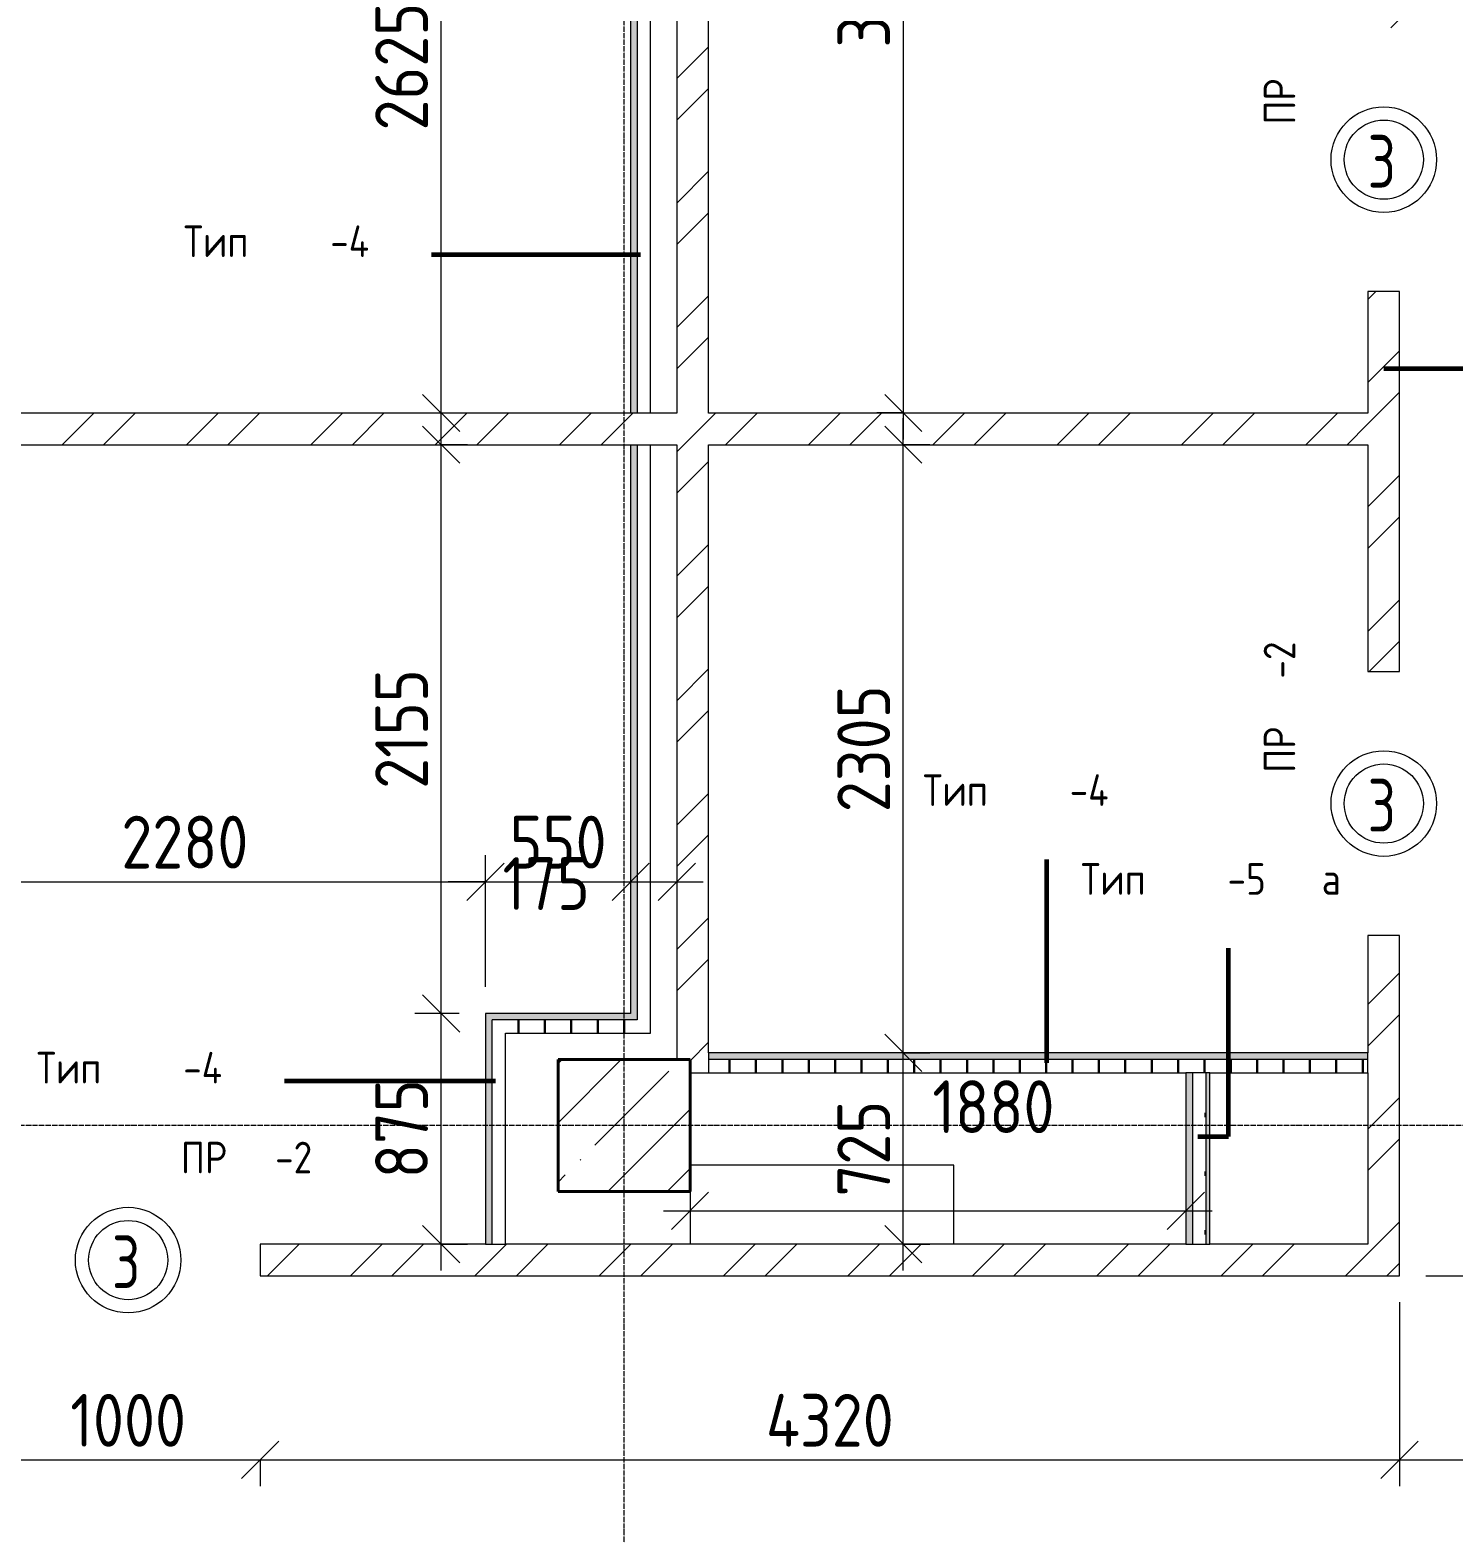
# Model space of a CAD drawing. Header units: millimetres. Extents: x -60946 to 138510, y -262288 to 24501.
# Drawn here: x -5452 to -54, y 1857 to 7556 of the extents above; entities that cross this region are included whole.
import ezdxf

# ---------------------------------------------------------------- set-up
doc = ezdxf.new("R2010")
doc.units = ezdxf.units.MM
doc.linetypes.add('ADSK_Линия сетки', pattern=[25, 20, -2.5, 0, -2.5])
for name, color, linetype, lineweight in [('0) 1 вып перегородка', 7, 'Continuous', 60), ('2)Тип-5', 1, 'Continuous', 60), ('Марки', 7, 'Continuous', 20), ('Марки дверей', 7, 'Continuous', 20), ('Несущие колонны', 7, 'Continuous', 18), ('Оси', 7, 'Continuous', 9), ('Перекрытие', 7, 'Continuous', 18), ('Размеры', 7, 'Continuous', 9), ('Стены внутренние', 7, 'Continuous', 18), ('Стены штриховка', 7, 'Continuous', 9)]:
    doc.layers.add(name, color=color, linetype=linetype, lineweight=lineweight)
doc.layers.add('2)Тип-4', color=7, linetype='Continuous', lineweight=30, true_color=0x0080c0)
doc.styles.add('GOST Common_3', font='', dxfattribs={"width": 0.9, "height": 200})
doc.styles.add('GOST Common_9', font='', dxfattribs={"width": 0.9, "height": 120})
doc.styles.add('GOST Common_B', font='', dxfattribs={"width": 0.8, "height": 200})
doc.styles.get('GOST Common_3').set_extended_font_data('GOST Common')
doc.styles.get('GOST Common_9').set_extended_font_data('GOST Common')
doc.styles.get('GOST Common_B').set_extended_font_data('GOST Common', bold=True)
doc.dimstyles.new('ADSK_Основной_2_0', dxfattribs={"dimscale": 304.8, "dimtxt": 201.142999, "dimasz": 0.463911, "dimexe": 0.328084, "dimexo": 0.328084, "dimgap": 0.164042, "dimtad": 1, "dimdec": 3, "dimrnd": 0.001, "dimdsep": 46, "dimtxsty": 'GOST Common_3', "dimblk1": 'OBLIQUE', "dimblk2": 'OBLIQUE', "dimsah": 1, "dimcen": 0.09, "dimdle": 0.328084, "dimazin": 2, "dimtfac": 1, "dimtdec": 4, "dimtix": 1, "dimtmove": 0, "dimatfit": 3, "dimfxl": 1, "dimtvp": 1, "dimtolj": 1, "dimtzin": 0, "dimlwd": 20, "dimlwe": 20, "dimarcsym": 2})
doc.dimstyles.new('ADSK_Основной_2_0_1', dxfattribs={"dimscale": 304.8, "dimtxt": 201.142999, "dimasz": 0.463911, "dimexe": 0.328084, "dimexo": 0.328084, "dimgap": 0.164042, "dimtad": 1, "dimdec": 3, "dimrnd": 0.001, "dimdsep": 46, "dimtxsty": 'GOST Common_3', "dimblk1": 'OBLIQUE', "dimblk2": 'OBLIQUE', "dimsah": 1, "dimcen": 0.09, "dimdle": 0.328084, "dimazin": 2, "dimtfac": 1, "dimtdec": 4, "dimtix": 1, "dimtmove": 1, "dimatfit": 3, "dimfxl": 1, "dimtvp": 1, "dimtolj": 1, "dimtzin": 0, "dimlwd": 20, "dimlwe": 20, "dimarcsym": 2})
pattern_1 = [(45, (0, 0), (-235.732, 235.732), []), (45, (157.15, 0), (-235.732, 235.732), [])]
pattern_2 = [(90, (0, 0), (-100, 6e-15), [])]

# ---------------------------------------------------------------- blocks, each defined once
blk = doc.blocks.new('ADSK_КолоннаЖБ_Прямоугольная - 500x500 мм-V5-Кладочный план подвала')
at = {"layer": 'Несущие колонны', "lineweight": 9}
h = blk.add_hatch(dxfattribs=at)
h.set_pattern_fill('FP_11', color=256, style=0, pattern_type=2)
h.set_pattern_definition([(315, (-3404.97, -3200), (224.506, 224.506), []), (315, (-3404.97, -3424.5), (224.506, 224.506), [396.875, -79.375, 3.353, -76.022])])
h.paths.add_polyline_path([(-250, -250), (250, -250), (250, 250), (-250, 250)])
at = {"layer": 'Несущие колонны', "lineweight": 40}
for p, q in [((-250, -250), (-250, 250)), ((-250, 250), (250, 250)), ((250, 250), (-250, 250)), ((-250, 250), (-250, -250)), ((250, 250), (250, -250)), ((250, -250), (250, 250)), ((250, -250), (-250, -250)), ((-250, -250), (250, -250))]:
    blk.add_line(p, q, dxfattribs=at)
blk = doc.blocks.new('М_двери1 - Марка экземпляра 2-3719212-Кладочный план подвала')
at = {"layer": 'Марки дверей'}
for radius in [2, 1.5]:
    blk.add_circle((0, 0), radius, dxfattribs=at)
blk = doc.blocks.new('_Oblique')
at = {"color": 0, "linetype": 'ByBlock', "lineweight": -2}
blk.add_line((-0.5, -0.5), (0.5, 0.5), dxfattribs=at)
blk = doc.blocks.new('DIMBLOCK155-Кладочный план подвала')
at = {"layer": 'Defpoints', "color": 0, "transparency": 16777216}
for p in [(-5580, 2237.8), (-4580, 2237.8), (-4580, 2137.8)]:
    blk.add_point(p, dxfattribs=at)
at = {"layer": 'Размеры', "color": 0, "lineweight": 20, "transparency": 16777216}
for p, q in [((-5680, 2137.8), (-4480, 2137.8)), ((-5580, 2137.8), (-5580, 2037.8)), ((-4580, 2137.8), (-4580, 2037.8))]:
    blk.add_line(p, q, dxfattribs=at)
at = {"layer": 'Размеры', "color": 0, "lineweight": 20, "transparency": 16777216, "xscale": 141.4, "yscale": 141.4, "zscale": 141.4, "rotation": 180}
blk.add_blockref('_Oblique', (-5580, 2137.8), dxfattribs=at)
at = {"layer": 'Размеры', "color": 0, "lineweight": 20, "transparency": 16777216, "xscale": 141.4, "yscale": 141.4, "zscale": 141.4}
blk.add_blockref('_Oblique', (-4580, 2137.8), dxfattribs=at)
at = {"layer": 'Размеры', "color": 0, "lineweight": 9, "transparency": 16777216, "insert": (-5080, 2287.8), "char_height": 200, "width": 560.473, "attachment_point": 5, "style": 'GOST Common_3'}
blk.add_mtext('\\A1;1000', dxfattribs=at)
blk = doc.blocks.new('DIMBLOCK156-Кладочный план подвала')
at = {"layer": 'Defpoints', "color": 0, "transparency": 16777216}
for p in [(-260, 2835), (-4580, 2237.8), (-260, 2137.8)]:
    blk.add_point(p, dxfattribs=at)
at = {"layer": 'Размеры', "color": 0, "lineweight": 20, "transparency": 16777216}
for p, q in [((-260, 2735), (-260, 2037.8)), ((-4680, 2137.8), (-160, 2137.8)), ((-4580, 2137.8), (-4580, 2037.8))]:
    blk.add_line(p, q, dxfattribs=at)
at = {"layer": 'Размеры', "color": 0, "lineweight": 20, "transparency": 16777216, "xscale": 141.4, "yscale": 141.4, "zscale": 141.4, "rotation": 180}
blk.add_blockref('_Oblique', (-4580, 2137.8), dxfattribs=at)
at = {"layer": 'Размеры', "color": 0, "lineweight": 20, "transparency": 16777216, "xscale": 141.4, "yscale": 141.4, "zscale": 141.4}
blk.add_blockref('_Oblique', (-260, 2137.8), dxfattribs=at)
at = {"layer": 'Размеры', "color": 0, "lineweight": 9, "transparency": 16777216, "insert": (-2420, 2287.8), "char_height": 200, "width": 625.93, "attachment_point": 5, "style": 'GOST Common_3'}
blk.add_mtext('\\A1;4320', dxfattribs=at)
blk = doc.blocks.new('DIMBLOCK157-Кладочный план подвала')
at = {"layer": 'Defpoints', "color": 0, "transparency": 16777216}
for p in [(-260, 2835), (1290, 2237.8), (1290, 2137.8)]:
    blk.add_point(p, dxfattribs=at)
at = {"layer": 'Размеры', "color": 0, "lineweight": 20, "transparency": 16777216}
for p, q in [((-260, 2735), (-260, 2037.8)), ((-360, 2137.8), (1390, 2137.8)), ((1290, 2137.8), (1290, 2037.8))]:
    blk.add_line(p, q, dxfattribs=at)
at = {"layer": 'Размеры', "color": 0, "lineweight": 20, "transparency": 16777216, "xscale": 141.4, "yscale": 141.4, "zscale": 141.4, "rotation": 180}
blk.add_blockref('_Oblique', (-260, 2137.8), dxfattribs=at)
at = {"layer": 'Размеры', "color": 0, "lineweight": 20, "transparency": 16777216, "xscale": 141.4, "yscale": 141.4, "zscale": 141.4}
blk.add_blockref('_Oblique', (1290, 2137.8), dxfattribs=at)
at = {"layer": 'Размеры', "color": 0, "lineweight": 9, "transparency": 16777216, "insert": (515, 2287.8), "char_height": 200, "width": 560.473, "attachment_point": 5, "style": 'GOST Common_3'}
blk.add_mtext('\\A1;1550', dxfattribs=at)
blk = doc.blocks.new('DIMBLOCK233-Кладочный план подвала')
at = {"layer": 'Defpoints', "color": 0, "transparency": 16777216}
for p in [(-3893.4, 8730), (-3675, 8730), (-3993.3, 6105)]:
    blk.add_point(p, dxfattribs=at)
at = {"layer": 'Размеры', "color": 0, "lineweight": 20, "transparency": 16777216}
for p, q in [((-3893.4, 6005), (-3893.4, 8830)), ((-3775, 8730), (-3993.4, 8730)), ((-3893.3, 6105), (-3793.4, 6105))]:
    blk.add_line(p, q, dxfattribs=at)
at = {"layer": 'Размеры', "color": 0, "lineweight": 20, "transparency": 16777216, "xscale": 141.4, "yscale": 141.4, "zscale": 141.4}
for p, rotation in [((-3893.4, 8730), 90), ((-3893.4, 6105), 270)]:
    blk.add_blockref('_Oblique', p, dxfattribs=dict(at, rotation=rotation))
at = {"layer": 'Размеры', "color": 0, "lineweight": 9, "transparency": 16777216, "insert": (-4043.4, 7417.5), "char_height": 200, "width": 605.475, "attachment_point": 5, "rotation": 90, "style": 'GOST Common_3'}
blk.add_mtext('\\A1;2625', dxfattribs=at)
blk = doc.blocks.new('DIMBLOCK237-Кладочный план подвала')
at = {"layer": 'Defpoints', "color": 0, "transparency": 16777216}
for p in [(-3893.4, 3830), (-3725, 3830), (-3993.3, 2955)]:
    blk.add_point(p, dxfattribs=at)
at = {"layer": 'Размеры', "color": 0, "lineweight": 20, "transparency": 16777216}
for p, q in [((-3893.4, 2855), (-3893.4, 3930)), ((-3825, 3830), (-3993.4, 3830)), ((-3893.3, 2955), (-3793.4, 2955))]:
    blk.add_line(p, q, dxfattribs=at)
at = {"layer": 'Размеры', "color": 0, "lineweight": 20, "transparency": 16777216, "xscale": 141.4, "yscale": 141.4, "zscale": 141.4}
for p, rotation in [((-3893.4, 3830), 90), ((-3893.4, 2955), 270)]:
    blk.add_blockref('_Oblique', p, dxfattribs=dict(at, rotation=rotation))
at = {"layer": 'Размеры', "color": 0, "lineweight": 9, "transparency": 16777216, "insert": (-4043.4, 3392.5), "char_height": 200, "width": 454.106, "attachment_point": 5, "rotation": 90, "style": 'GOST Common_3'}
blk.add_mtext('\\A1;875', dxfattribs=at)
blk = doc.blocks.new('DIMBLOCK238-Кладочный план подвала')
at = {"layer": 'Defpoints', "color": 0, "transparency": 16777216}
for p in [(-3993.3, 5985), (-3893.4, 5985), (-3725, 3830)]:
    blk.add_point(p, dxfattribs=at)
at = {"layer": 'Размеры', "color": 0, "lineweight": 20, "transparency": 16777216}
for p, q in [((-3893.4, 3730), (-3893.4, 6085)), ((-3893.3, 5985), (-3793.4, 5985)), ((-3825, 3830), (-3993.4, 3830))]:
    blk.add_line(p, q, dxfattribs=at)
at = {"layer": 'Размеры', "color": 0, "lineweight": 20, "transparency": 16777216, "xscale": 141.4, "yscale": 141.4, "zscale": 141.4}
for p, rotation in [((-3893.4, 5985), 90), ((-3893.4, 3830), 270)]:
    blk.add_blockref('_Oblique', p, dxfattribs=dict(at, rotation=rotation))
at = {"layer": 'Размеры', "color": 0, "lineweight": 9, "transparency": 16777216, "insert": (-4043.4, 4907.5), "char_height": 200, "width": 560.473, "attachment_point": 5, "rotation": 90, "style": 'GOST Common_3'}
blk.add_mtext('\\A1;2155', dxfattribs=at)
blk = doc.blocks.new('DIMBLOCK239-Кладочный план подвала')
at = {"layer": 'Defpoints', "color": 0, "transparency": 16777216}
for p in [(-6005, 4428.9), (-3725, 4328.9), (-3725, 3830)]:
    blk.add_point(p, dxfattribs=at)
at = {"layer": 'Размеры', "color": 0, "lineweight": 20, "transparency": 16777216}
for p, q in [((-3725, 3930), (-3725, 4428.9)), ((-6105, 4328.9), (-3625, 4328.9)), ((-6005, 4328.9), (-6005, 4228.9))]:
    blk.add_line(p, q, dxfattribs=at)
at = {"layer": 'Размеры', "color": 0, "lineweight": 20, "transparency": 16777216, "xscale": 141.4, "yscale": 141.4, "zscale": 141.4, "rotation": 180}
blk.add_blockref('_Oblique', (-6005, 4328.9), dxfattribs=at)
at = {"layer": 'Размеры', "color": 0, "lineweight": 20, "transparency": 16777216, "xscale": 141.4, "yscale": 141.4, "zscale": 141.4}
blk.add_blockref('_Oblique', (-3725, 4328.9), dxfattribs=at)
at = {"layer": 'Размеры', "color": 0, "lineweight": 9, "transparency": 16777216, "insert": (-4865, 4478.9), "char_height": 200, "width": 605.475, "attachment_point": 5, "style": 'GOST Common_3'}
blk.add_mtext('\\A1;2280', dxfattribs=at)
blk = doc.blocks.new('DIMBLOCK240-Кладочный план подвала')
at = {"layer": 'Defpoints', "color": 0, "transparency": 16777216}
for p in [(-3175, 4428.9), (-3175, 4328.9), (-3725, 3830)]:
    blk.add_point(p, dxfattribs=at)
at = {"layer": 'Размеры', "color": 0, "lineweight": 20, "transparency": 16777216}
for p, q in [((-3725, 3930), (-3725, 4428.9)), ((-3725, 4328.9), (-3866.4, 4328.9)), ((-3725, 4328.9), (-3175, 4328.9)), ((-3175, 4328.9), (-3175, 4228.9)), ((-3175, 4328.9), (-3033.6, 4328.9))]:
    blk.add_line(p, q, dxfattribs=at)
at = {"layer": 'Размеры', "color": 0, "lineweight": 20, "transparency": 16777216, "xscale": 141.4, "yscale": 141.4, "zscale": 141.4}
blk.add_blockref('_Oblique', (-3725, 4328.9), dxfattribs=at)
at = {"layer": 'Размеры', "color": 0, "lineweight": 20, "transparency": 16777216, "xscale": 141.4, "yscale": 141.4, "zscale": 141.4, "rotation": 180}
blk.add_blockref('_Oblique', (-3175, 4328.9), dxfattribs=at)
at = {"layer": 'Размеры', "color": 0, "lineweight": 9, "transparency": 16777216, "insert": (-3450, 4478.9), "char_height": 200, "width": 454.106, "attachment_point": 5, "style": 'GOST Common_3'}
blk.add_mtext('\\A1;550', dxfattribs=at)
blk = doc.blocks.new('DIMBLOCK241-Кладочный план подвала')
at = {"layer": 'Defpoints', "color": 0, "transparency": 16777216}
for p in [(-3175, 4428.9), (-3000, 4428.9), (-3000, 4328.9)]:
    blk.add_point(p, dxfattribs=at)
at = {"layer": 'Размеры', "color": 0, "lineweight": 20, "transparency": 16777216}
for p, q in [((-3275, 4328.9), (-2900, 4328.9)), ((-3175, 4328.9), (-3175, 4228.9)), ((-3000, 4328.9), (-3000, 4228.9))]:
    blk.add_line(p, q, dxfattribs=at)
at = {"layer": 'Размеры', "color": 0, "lineweight": 20, "transparency": 16777216, "xscale": 141.4, "yscale": 141.4, "zscale": 141.4, "rotation": 180}
blk.add_blockref('_Oblique', (-3175, 4328.9), dxfattribs=at)
at = {"layer": 'Размеры', "color": 0, "lineweight": 20, "transparency": 16777216, "xscale": 141.4, "yscale": 141.4, "zscale": 141.4}
blk.add_blockref('_Oblique', (-3000, 4328.9), dxfattribs=at)
at = {"layer": 'Размеры', "color": 0, "lineweight": 9, "transparency": 16777216, "insert": (-3660.9, 4421.9), "char_height": 200, "width": 409.104, "attachment_point": 1, "line_spacing_factor": 1.022761, "style": 'GOST Common_3'}
blk.add_mtext('\\A1;175', dxfattribs=at)
blk = doc.blocks.new('DIMBLOCK244-Кладочный план подвала')
at = {"layer": 'Defpoints', "color": 0, "transparency": 16777216}
for p in [(-260, 2835), (293, 2835), (193.1, -425)]:
    blk.add_point(p, dxfattribs=at)
at = {"layer": 'Размеры', "color": 0, "lineweight": 20, "transparency": 16777216}
for p, q in [((293, -525), (293, 2935)), ((-160, 2835), (393, 2835)), ((293.1, -425), (393, -425))]:
    blk.add_line(p, q, dxfattribs=at)
at = {"layer": 'Размеры', "color": 0, "lineweight": 20, "transparency": 16777216, "xscale": 141.4, "yscale": 141.4, "zscale": 141.4}
for p, rotation in [((293, 2835), 90), ((293, -425), 270)]:
    blk.add_blockref('_Oblique', p, dxfattribs=dict(at, rotation=rotation))
at = {"layer": 'Размеры', "color": 0, "lineweight": 9, "transparency": 16777216, "insert": (143, 1205), "char_height": 200, "width": 605.475, "attachment_point": 5, "rotation": 90, "style": 'GOST Common_3'}
blk.add_mtext('\\A1;3260', dxfattribs=at)
blk = doc.blocks.new('DIMBLOCK245-Кладочный план подвала')
at = {"layer": 'Defpoints', "color": 0, "transparency": 16777216}
for p in [(193.1, 4125), (293, 4125), (-260, 2835)]:
    blk.add_point(p, dxfattribs=at)
at = {"layer": 'Размеры', "color": 0, "lineweight": 20, "transparency": 16777216}
for p, q in [((293, 2735), (293, 4225)), ((293.1, 4125), (393, 4125)), ((-160, 2835), (393, 2835))]:
    blk.add_line(p, q, dxfattribs=at)
at = {"layer": 'Размеры', "color": 0, "lineweight": 20, "transparency": 16777216, "xscale": 141.4, "yscale": 141.4, "zscale": 141.4}
for p, rotation in [((293, 4125), 90), ((293, 2835), 270)]:
    blk.add_blockref('_Oblique', p, dxfattribs=dict(at, rotation=rotation))
at = {"layer": 'Размеры', "color": 0, "lineweight": 9, "transparency": 16777216, "insert": (143, 3480), "char_height": 200, "width": 560.473, "attachment_point": 5, "rotation": 90, "style": 'GOST Common_3'}
blk.add_mtext('\\A1;1290', dxfattribs=at)
blk = doc.blocks.new('DIMBLOCK251-Кладочный план подвала')
at = {"layer": 'Defpoints', "color": 0, "transparency": 16777216}
for p in [(-2241.4, 3680), (-2141.4, 3680), (-2241.4, 2955)]:
    blk.add_point(p, dxfattribs=at)
at = {"layer": 'Размеры', "color": 0, "lineweight": 20, "transparency": 16777216}
for p, q in [((-2141.4, 2855), (-2141.4, 3780)), ((-2141.4, 3680), (-2041.4, 3680)), ((-2141.4, 2955), (-2041.4, 2955))]:
    blk.add_line(p, q, dxfattribs=at)
at = {"layer": 'Размеры', "color": 0, "lineweight": 20, "transparency": 16777216, "xscale": 141.4, "yscale": 141.4, "zscale": 141.4}
for p, rotation in [((-2141.4, 3680), 90), ((-2141.4, 2955), 270)]:
    blk.add_blockref('_Oblique', p, dxfattribs=dict(at, rotation=rotation))
at = {"layer": 'Размеры', "color": 0, "lineweight": 9, "transparency": 16777216, "insert": (-2291.4, 3317.5), "char_height": 200, "width": 454.106, "attachment_point": 5, "rotation": 90, "style": 'GOST Common_3'}
blk.add_mtext('\\A1;725', dxfattribs=at)
blk = doc.blocks.new('DIMBLOCK252-Кладочный план подвала')
at = {"layer": 'Defpoints', "color": 0, "transparency": 16777216}
for p in [(-2241.4, 5985), (-2141.4, 5985), (-2241.4, 3680)]:
    blk.add_point(p, dxfattribs=at)
at = {"layer": 'Размеры', "color": 0, "lineweight": 20, "transparency": 16777216}
for p, q in [((-2141.4, 3580), (-2141.4, 6085)), ((-2141.4, 5985), (-2041.4, 5985)), ((-2141.4, 3680), (-2041.4, 3680))]:
    blk.add_line(p, q, dxfattribs=at)
at = {"layer": 'Размеры', "color": 0, "lineweight": 20, "transparency": 16777216, "xscale": 141.4, "yscale": 141.4, "zscale": 141.4}
for p, rotation in [((-2141.4, 5985), 90), ((-2141.4, 3680), 270)]:
    blk.add_blockref('_Oblique', p, dxfattribs=dict(at, rotation=rotation))
at = {"layer": 'Размеры', "color": 0, "lineweight": 9, "transparency": 16777216, "insert": (-2291.4, 4832.5), "char_height": 200, "width": 605.475, "attachment_point": 5, "rotation": 90, "style": 'GOST Common_3'}
blk.add_mtext('\\A1;2305', dxfattribs=at)
blk = doc.blocks.new('DIMBLOCK253-Кладочный план подвала')
at = {"layer": 'Defpoints', "color": 0, "transparency": 16777216}
for p in [(-2041.4, 9355), (-2141.4, 6105), (-2041.4, 6105)]:
    blk.add_point(p, dxfattribs=at)
at = {"layer": 'Размеры', "color": 0, "lineweight": 20, "transparency": 16777216}
for p, q in [((-2141.4, 9455), (-2141.4, 6005)), ((-2141.4, 9355), (-2241.4, 9355)), ((-2141.4, 6105), (-2241.4, 6105))]:
    blk.add_line(p, q, dxfattribs=at)
at = {"layer": 'Размеры', "color": 0, "lineweight": 20, "transparency": 16777216, "xscale": 141.4, "yscale": 141.4, "zscale": 141.4}
for p, rotation in [((-2141.4, 9355), 90), ((-2141.4, 6105), 270)]:
    blk.add_blockref('_Oblique', p, dxfattribs=dict(at, rotation=rotation))
at = {"layer": 'Размеры', "color": 0, "lineweight": 9, "transparency": 16777216, "insert": (-2291.4, 7730), "char_height": 200, "width": 605.475, "attachment_point": 5, "rotation": 90, "style": 'GOST Common_3'}
blk.add_mtext('\\A1;3250', dxfattribs=at)
blk = doc.blocks.new('DIMBLOCK254-Кладочный план подвала')
at = {"layer": 'Defpoints', "color": 0, "transparency": 16777216}
for p in [(-2950, 3155), (-1070, 3181.5), (-1070, 3081.5)]:
    blk.add_point(p, dxfattribs=at)
at = {"layer": 'Размеры', "color": 0, "lineweight": 20, "transparency": 16777216}
for p, q in [((-3050, 3081.5), (-970, 3081.5)), ((-1070, 3081.5), (-1070, 2981.5)), ((-2950, 3055), (-2950, 2981.5))]:
    blk.add_line(p, q, dxfattribs=at)
at = {"layer": 'Размеры', "color": 0, "lineweight": 20, "transparency": 16777216, "xscale": 141.4, "yscale": 141.4, "zscale": 141.4, "rotation": 180}
blk.add_blockref('_Oblique', (-2950, 3081.5), dxfattribs=at)
at = {"layer": 'Размеры', "color": 0, "lineweight": 20, "transparency": 16777216, "xscale": 141.4, "yscale": 141.4, "zscale": 141.4}
blk.add_blockref('_Oblique', (-1070, 3081.5), dxfattribs=at)
at = {"layer": 'Размеры', "color": 0, "lineweight": 9, "transparency": 16777216, "insert": (-2031.3, 3576.2), "char_height": 200, "width": 560.473, "attachment_point": 1, "line_spacing_factor": 1.022761, "style": 'GOST Common_3'}
blk.add_mtext('\\A1;1880', dxfattribs=at)

msp = doc.modelspace()

# ---------------------------------------------------------------- hatches: boundary and pattern name
at = {"layer": '2)Тип-4', "true_color": 0x0080c0, "transparency": 33554687}
h = msp.add_hatch(color=142, dxfattribs=at)
h.paths.add_polyline_path([(-3150, 3829.969), (-3150, 5984.969), (-3175, 5984.969), (-3175, 3829.969)])
h.paths.add_polyline_path([(-3150, 6104.969), (-3150, 8754.969), (-3175, 8754.969), (-3175, 6104.969)])
for points in [[(-3700, 2954.969), (-3700, 3829.969), (-3725, 3829.969), (-3725, 2954.969)], [(-3150, 3804.969), (-3150, 3829.969), (-3700, 3829.969), (-3700, 3804.969), (-3650, 3804.969)], [(-380, 3654.969), (-380, 3679.969), (-2880, 3679.969), (-2880, 3654.969), (-1573.0067, 3654.969)]]:
    msp.add_hatch(color=142, dxfattribs=at).paths.add_polyline_path(points)
h = msp.add_hatch(dxfattribs=at)
h.set_pattern_fill('FP_5', color=142, style=0, pattern_type=2)
h.set_pattern_definition(pattern_2)
h.paths.add_polyline_path([(-3100, 3754.969), (-3100, 3804.969), (-3650, 3804.969), (-3650, 3754.969)])
h = msp.add_hatch(dxfattribs=at)
h.set_pattern_fill('FP_5', color=142, style=0, pattern_type=2)
h.set_pattern_definition(pattern_2)
h.paths.add_polyline_path([(-380, 3604.969), (-380, 3654.969), (-2880, 3654.969), (-2880, 3604.969), (-980, 3604.969)])
at = {"layer": '2)Тип-5', "true_color": 0xd50000}
for points in [[(-1045, 2954.969), (-1045, 3604.969), (-1070, 3604.969), (-1070, 2954.969)], [(-980, 2954.969), (-980, 3604.969), (-995, 3604.969), (-995, 2954.969)]]:
    msp.add_hatch(color=12, dxfattribs=at).paths.add_polyline_path(points)
h = msp.add_hatch(dxfattribs=at)
h.set_pattern_fill('FP_4', color=12, style=0, pattern_type=2)
h.set_pattern_definition([(0, (0, 0), (111.125, 111.125), [55.562, -166.687]), (90, (27.78, -27.78), (-111.125, 111.125), [55.562, -166.687])])
h.paths.add_polyline_path([(-995, 2954.969), (-995, 3604.969), (-1045, 3604.969), (-1045, 2954.969)])
at = {"layer": 'Стены внутренние', "lineweight": 9}
h = msp.add_hatch(dxfattribs=at)
h.set_pattern_fill('FP_2', color=256, style=0, pattern_type=2)
h.set_pattern_definition(pattern_1)
h.paths.add_polyline_path([(-2950, 3604.969), (-2880, 3604.969), (-2880, 9354.969), (-3000, 9354.969), (-3000, 3654.969), (-2950, 3654.969), (-2950, 3625.8023)])
h = msp.add_hatch(dxfattribs=at)
h.set_pattern_fill('FP_2', color=256, style=0, pattern_type=2)
h.set_pattern_definition(pattern_1)
h.paths.add_polyline_path([(-260, 2834.969), (-260, 4124.969), (-380, 4124.969), (-380, 2834.969)])
h.paths.add_polyline_path([(-260, 5124.969), (-260, 6564.969), (-380, 6564.969), (-380, 5124.969)])
h.paths.add_polyline_path([(-260, 7564.969), (-260, 9354.969), (-380, 9354.969), (-380, 7564.969)])
at = {"layer": 'Стены внутренние', "lineweight": 9, "true_color": 0x0080c0}
h = msp.add_hatch(dxfattribs=at)
h.set_pattern_fill('FP_5', color=142, style=0, pattern_type=2)
h.set_pattern_definition(pattern_2)
h.paths.add_polyline_path([(-3100, 3804.969), (-3100, 5984.969), (-3150, 5984.969), (-3150, 3804.969)])
h.paths.add_polyline_path([(-3150, 6104.969), (-3100, 6104.969), (-3100, 8804.969), (-3150, 8804.969), (-3150, 8173.8197)])
at = {"layer": 'Стены внутренние', "lineweight": 9}
h = msp.add_hatch(dxfattribs=at)
h.set_pattern_fill('FP_2', color=256, style=0, pattern_type=2)
h.set_pattern_definition(pattern_1)
h.paths.add_polyline_path([(-3000, 5984.969), (-3000, 6104.969), (-9650, 6104.969), (-9650, 5984.969), (-3100, 5984.969)])
h = msp.add_hatch(dxfattribs=at)
h.set_pattern_fill('FP_2', color=256, style=0, pattern_type=2)
h.set_pattern_definition(pattern_1)
h.paths.add_polyline_path([(-380, 5984.969), (-380, 6104.969), (-2880, 6104.969), (-2880, 5984.969), (-1573.0067, 5984.969)])
h = msp.add_hatch(dxfattribs=at)
h.set_pattern_fill('FP_2', color=256, style=0, pattern_type=2)
h.set_pattern_definition(pattern_1)
h.paths.add_polyline_path([(-380, 2834.969), (-380, 2954.969), (-4580, 2954.969), (-4580, 2834.969), (-1573.0067, 2834.969)])
h.paths.add_polyline_path([(-5580, 2834.969), (-5580, 2954.969), (-6975, 2954.969), (-6975, 2834.969)])
h.paths.add_polyline_path([(-7975, 2834.969), (-7975, 2954.969), (-9770, 2954.969), (-9770, 2834.969), (-9726.7944, 2834.969)])

# ---------------------------------------------------------------- linework, layer by layer
at = {"layer": '0) 1 вып перегородка'}
for p, q in [((-3137.5, 6704.8243), (-3930.5, 6704.8243)), ((-320, 6273.1166), (379.2985, 6273.1166)), ((-1596.8904, 3642.469), (-1596.8904, 4413.469)), ((-909.0093, 3363.0647), (-909.0093, 4076.7731)), ((-3687.5, 3573.1221), (-4487.8426, 3573.1221)), ((-1025, 3363.0647), (-909.0093, 3363.0647))]:
    msp.add_line(p, q, dxfattribs=at)
at = {"layer": 'Оси', "linetype": 'ADSK_Линия сетки', "lineweight": 5}
for p, q in [((-3200, -10973.8823), (-3200, 24500.9141)), ((62221.372, 3404.969), (-25240.0967, 3404.969))]:
    msp.add_line(p, q, dxfattribs=at)
at = {"layer": 'Перекрытие'}
for p, q in [((-1950, 3254.969), (-2950, 3254.969)), ((-1950, 2954.969), (-1950, 3254.969)), ((-2950, 3154.969), (-2950, 2954.969))]:
    msp.add_line(p, q, dxfattribs=at)
at = {"layer": 'Стены внутренние', "lineweight": 5}
for p, q in [((-3000, 9354.969), (-3000, 6104.969)), ((-2880, 6104.969), (-2880, 9354.969)), ((-3100, 6104.969), (-3100, 8804.969)), ((-3175, 8729.969), (-3175, 6104.969)), ((-380, 6564.969), (-380, 6104.969)), ((-260, 6564.969), (-380, 6564.969)), ((-260, 5124.969), (-260, 6564.969)), ((-3175, 6104.969), (-9650, 6104.969)), ((-3000, 6104.969), (-3100, 6104.969)), ((-380, 6104.969), (-2880, 6104.969)), ((-6005, 5984.969), (-3175, 5984.969)), ((-3175, 5984.969), (-3175, 3829.969)), ((-3100, 5984.969), (-3000, 5984.969)), ((-3100, 3754.969), (-3100, 5984.969)), ((-3000, 5984.969), (-3000, 3654.969)), ((-2880, 3679.969), (-2880, 5984.969)), ((-2880, 5984.969), (-380, 5984.969)), ((-380, 5984.969), (-380, 5124.969)), ((-380, 5124.969), (-260, 5124.969)), ((-380, 4124.969), (-380, 3679.969)), ((-260, 4124.969), (-380, 4124.969)), ((-260, 2834.969), (-260, 4124.969)), ((-3725, 3829.969), (-3725, 2954.969)), ((-3175, 3829.969), (-3725, 3829.969)), ((-3650, 2954.969), (-3650, 3754.969)), ((-3650, 3754.969), (-3100, 3754.969)), ((-380, 3679.969), (-2880, 3679.969)), ((-2950, 3604.969), (-1070, 3604.969)), ((-1070, 3604.969), (-1070, 2954.969)), ((-980, 3604.969), (-380, 3604.969)), ((-980, 2954.969), (-980, 3604.969)), ((-380, 3604.969), (-380, 2954.969)), ((-3725, 2954.969), (-4580, 2954.969)), ((-4580, 2954.969), (-4580, 2834.969)), ((-1070, 2954.969), (-3650, 2954.969)), ((-380, 2954.969), (-980, 2954.969)), ((-4580, 2834.969), (-260, 2834.969))]:
    msp.add_line(p, q, dxfattribs=at)
at = {"layer": 'Стены штриховка', "lineweight": 9}
for p, q in [((-3150, 8754.969), (-3150, 6104.969)), ((-3100, 6104.969), (-3175, 6104.969)), ((-3175, 5984.969), (-3100, 5984.969)), ((-3150, 5984.969), (-3150, 3804.969)), ((-3700, 2954.969), (-3700, 3804.969)), ((-3150, 3804.969), (-3700, 3804.969)), ((-2880, 3679.969), (-2880, 3604.969)), ((-380, 3654.969), (-2880, 3654.969)), ((-380, 3604.969), (-380, 3679.969)), ((-980, 3604.969), (-1070, 3604.969)), ((-1045, 3604.969), (-1045, 2954.969)), ((-995, 3604.969), (-995, 2954.969)), ((-3725, 2954.969), (-3650, 2954.969)), ((-1070, 2954.969), (-980, 2954.969))]:
    msp.add_line(p, q, dxfattribs=at)

# ---------------------------------------------------------------- block references
at = {"layer": 'Марки дверей', "xscale": 99.99999999999993, "yscale": 99.99999999999993, "zscale": 99.99999999999993}
for p in [(-320, 7064.969), (-320, 4624.969), (-5080, 2894.969)]:
    msp.add_blockref('М_двери1 - Марка экземпляра 2-3719212-Кладочный план подвала', p, dxfattribs=at)
at = {"layer": 'Несущие колонны', "rotation": 89.9999999999999}
msp.add_blockref('ADSK_КолоннаЖБ_Прямоугольная - 500x500 мм-V5-Кладочный план подвала', (-3200, 3404.969), dxfattribs=at)

# ---------------------------------------------------------------- texts
at = {"layer": '0) 1 вып перегородка', "color": 116, "lineweight": 9, "true_color": 0x008040, "char_height": 120, "attachment_point": 1, "style": 'GOST Common_9'}
for s, insert, width in [('Тип', (-4869.5, 6815.7514), 673.4175), ('-4', (-4313.875, 6815.7514), 456.961875), ('Тип', (-2066.3904, 4735.8961), 673.4175), ('-4', (-1510.7654, 4735.8961), 456.961875), ('Тип', (-1468.0093, 4399.2002), 673.4175), ('-5', (-912.3843, 4399.2002), 432.91125), ('\\fGOST Common|b0|i0|c204|p34|;а', (-555.1968, 4399.2002), 240.50625), ('Тип', (-5426.8426, 3684.0492), 673.4175), ('-4', (-4871.2176, 3684.0492), 456.961875)]:
    msp.add_mtext(s, dxfattribs=dict(at, insert=insert, width=width))
at = {"layer": 'Марки', "lineweight": 9, "char_height": 120, "attachment_point": 1, "rotation": 90, "style": 'GOST Common_9'}
for s, insert, width in [('ПР', (-775.1096, 7197.5127), 432.91125), ('-2', (-775.1096, 5098.5543), 389.620125), ('ПР', (-775.1096, 4741.3668), 432.91125)]:
    msp.add_mtext(s, dxfattribs=dict(at, insert=insert, width=width))
at = {"layer": 'Марки', "lineweight": 9, "char_height": 120, "attachment_point": 1, "style": 'GOST Common_9'}
for s, insert, width in [('ПР', (-4880, 3343.5105), 432.91125), ('-2', (-4522.8125, 3343.5105), 389.620125)]:
    msp.add_mtext(s, dxfattribs=dict(at, insert=insert, width=width))
at = {"layer": 'Марки дверей', "lineweight": 5, "char_height": 200, "width": 141.097, "attachment_point": 1, "style": 'GOST Common_B'}
for insert in [(-381.2574, 7158.6279), (-381.2574, 4718.6279), (-5141.2574, 2988.6279)]:
    msp.add_mtext('\\fGOST Common|b1|i0|c204|p34|;\\W.8;3', dxfattribs=dict(at, insert=insert))

# ---------------------------------------------------------------- dimensions: what is measured, and where the dimension line sits
at = {"layer": 'Размеры', "lineweight": 9}
for base, p1, p2, override, picture, middle in [((-2141.3786, 6104.969), (-2041.3937, 9354.969), (-2041.3937, 6104.969), {"dimpost": '<>', "dimfxl": 3250}, 'DIMBLOCK253-Кладочный план подвала', (-2291.3786, 7729.969)), ((-3893.3575, 8729.969), (-3993.3424, 6104.969), (-3675, 8729.969), {"dimpost": '<>', "dimfxl": 2644.232761}, 'DIMBLOCK233-Кладочный план подвала', (-4043.3575, 7417.469)), ((-3893.3575, 5984.969), (-3725, 3829.969), (-3993.3424, 5984.969), {"dimpost": '<>', "dimfxl": 2171.642846}, 'DIMBLOCK238-Кладочный план подвала', (-4043.3575, 4907.469)), ((-2141.3786, 5984.969), (-2241.3635, 3679.969), (-2241.3635, 5984.969), {"dimpost": '<>', "dimfxl": 2305}, 'DIMBLOCK252-Кладочный план подвала', (-2291.3786, 4832.469)), ((293.042, 4124.969), (-260, 2834.969), (193.0571, 4124.969), {"dimpost": '<>', "dimfxl": 1367.245669}, 'DIMBLOCK245-Кладочный план подвала', (143.042, 3479.969)), ((-3893.3575, 3829.969), (-3993.3424, 2954.969), (-3725, 3829.969), {"dimpost": '<>', "dimfxl": 915.222733}, 'DIMBLOCK237-Кладочный план подвала', (-4043.3575, 3392.469)), ((-2141.3786, 3679.969), (-2241.3635, 2954.969), (-2241.3635, 3679.969), {"dimpost": '<>', "dimfxl": 725}, 'DIMBLOCK251-Кладочный план подвала', (-2291.3786, 3317.469)), ((293.042, 2834.969), (193.0571, -425.031), (-260, 2834.969), {"dimpost": '<>', "dimfxl": 3291.331147}, 'DIMBLOCK244-Кладочный план подвала', (143.042, 1204.969))]:
    dim = msp.add_linear_dim(base=base, p1=p1, p2=p2, angle=90, dimstyle='ADSK_Основной_2_0', override=override, dxfattribs=at)
    dim.commit()
    dim.dimension.update_dxf_attribs({"geometry": picture, "text_midpoint": middle})
for base, p1, p2, override, picture, middle in [((-3725, 4328.893), (-6005, 4428.8779), (-3725, 3829.969), {"dimpost": '<>', "dimfxl": 2357.34848}, 'DIMBLOCK239-Кладочный план подвала', (-4865, 4478.893)), ((-3175, 4328.893), (-3725, 3829.969), (-3175, 4428.8779), {"dimpost": '<>', "dimfxl": 813.137045}, 'DIMBLOCK240-Кладочный план подвала', (-3450, 4478.893)), ((-260, 2137.8165), (-4580, 2237.8014), (-260, 2834.969), {"dimpost": '<>', "dimfxl": 4361.078887}, 'DIMBLOCK156-Кладочный план подвала', (-2420, 2287.8165)), ((1290, 2137.8165), (-260, 2834.969), (1290, 2237.8014), {"dimpost": '<>', "dimfxl": 1661.056608}, 'DIMBLOCK157-Кладочный план подвала', (515, 2287.8165)), ((-4580, 2137.8165), (-5580, 2237.8014), (-4580, 2237.8014), {"dimpost": '<>', "dimfxl": 1000}, 'DIMBLOCK155-Кладочный план подвала', (-5080, 2287.8165))]:
    dim = msp.add_linear_dim(base=base, p1=p1, p2=p2, dimstyle='ADSK_Основной_2_0', override=override, dxfattribs=at)
    dim.commit()
    dim.dimension.update_dxf_attribs({"geometry": picture, "text_midpoint": middle})
for base, p1, p2, override, picture, middle in [((-3000, 4328.893), (-3175, 4428.8779), (-3000, 4428.8779), {"dimpost": '<>', "dimfxl": 175}, 'DIMBLOCK241-Кладочный план подвала', (-3456.3379, 4105.2638)), ((-1070, 3081.5118), (-2950, 3154.969), (-1070, 3181.4967), {"dimpost": '<>', "dimfxl": 1880.18715}, 'DIMBLOCK254-Кладочный план подвала', (-1751.0518, 3259.5441))]:
    dim = msp.add_linear_dim(base=base, p1=p1, p2=p2, dimstyle='ADSK_Основной_2_0_1', override=override, dxfattribs=at)
    dim.commit()
    dim.dimension.update_dxf_attribs({"geometry": picture, "text_midpoint": middle, "dimtype": 160})

doc.saveas('drawing.dxf')
